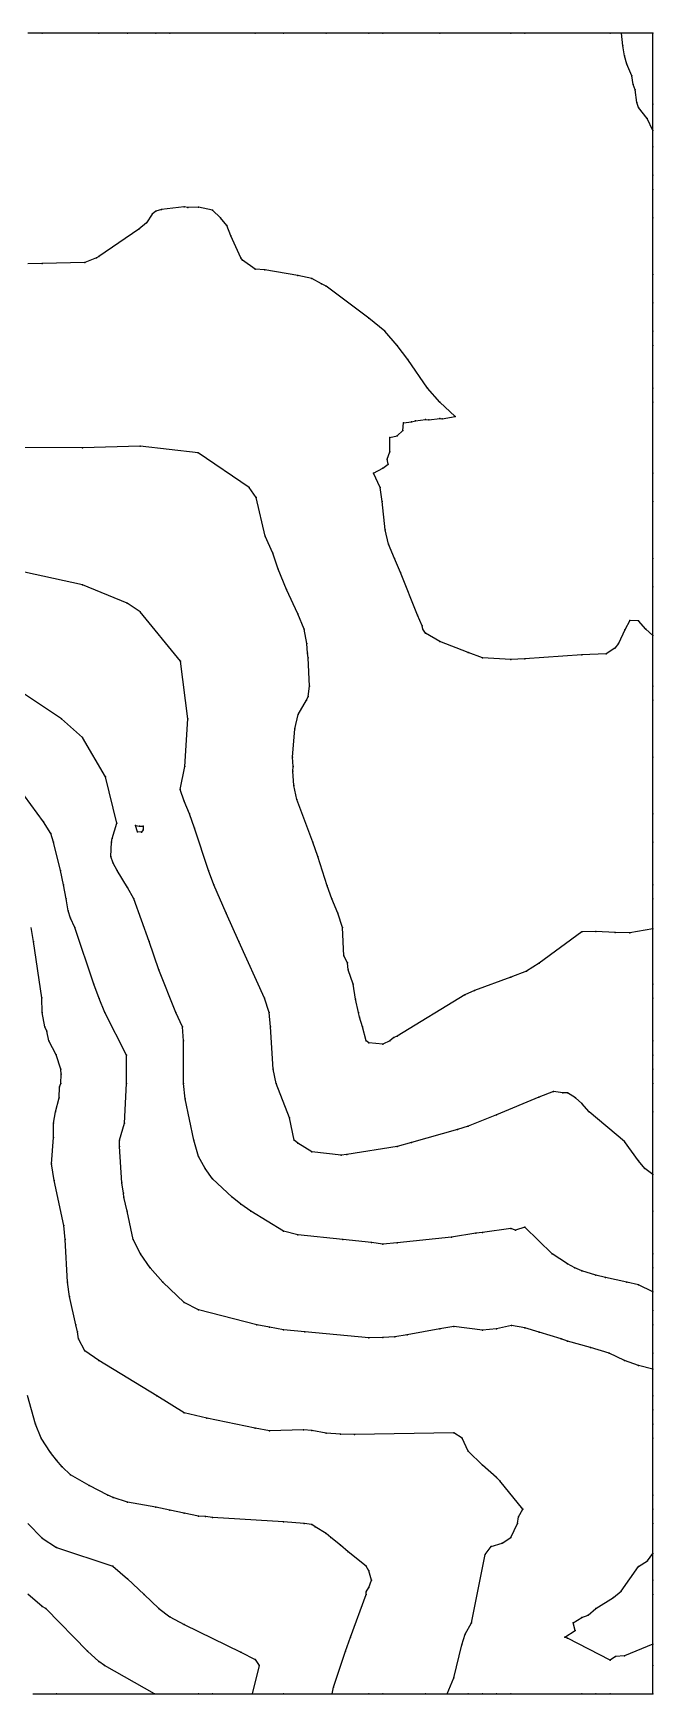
# Model space of a CAD drawing. Extents: x 5610 to 6780, y 4600 to 5770.
# Drawn here: x 6344 to 6780, y 4600 to 5770 of the extents above; entities that cross this region are included whole.
import ezdxf

# ---------------------------------------------------------------- set-up
doc = ezdxf.new("R2010")
doc.units = 0
doc.layers.get('0').update_dxf_attribs({"linetype": 'CONTINUOUS'})

msp = doc.modelspace()

# ---------------------------------------------------------------- linework, layer by layer
at = {"color": 7}
for points in [[(6350, 5770, 250.812), (6340, 5770, 250.865)], [(6390, 5770, 250.312), (6350, 5770, 250.812)], [(6410, 5770, 249.933), (6390, 5770, 250.312)], [(6430, 5770, 249.351), (6410, 5770, 249.933)], [(6440, 5770, 249.339), (6430, 5770, 249.351)], [(6500, 5770, 250.255), (6440, 5770, 249.339)], [(6520, 5770, 249.824), (6500, 5770, 250.255)], [(6550, 5770, 249.497), (6520, 5770, 249.824)], [(6580, 5770, 249.406), (6550, 5770, 249.497)], [(6590, 5770, 249.696), (6580, 5770, 249.406)], [(6630, 5770, 251.168), (6590, 5770, 249.696)], [(6680, 5770, 252.899), (6630, 5770, 251.168)], [(6690, 5770, 253.216), (6680, 5770, 252.899)], [(6750, 5770, 254.858), (6690, 5770, 253.216)], [(6758.051, 5770, 255), (6750, 5770, 254.858)], [(6780, 5770, 255.172), (6758.051, 5770, 255)], [(6758.884, 5761.116, 255), (6758.051, 5770, 255)], [(6780, 5720, 255.072), (6780, 5770, 255.172)], [(6760, 5753.946, 255), (6758.884, 5761.116, 255)], [(6761.782, 5748.218, 255), (6760, 5753.946, 255)], [(6765.328, 5740, 255), (6761.782, 5748.218, 255)], [(6766.225, 5733.775, 255), (6765.328, 5740, 255)], [(6767.49, 5730, 255), (6766.225, 5733.775, 255)], [(6768.741, 5721.259, 255), (6767.49, 5730, 255)], [(6770, 5717.587, 255), (6768.741, 5721.259, 255)], [(6776.024, 5710, 255), (6770, 5717.587, 255)], [(6780, 5701.517, 255), (6776.024, 5710, 255)], [(6780, 5690, 254.955), (6780, 5720, 255.072)], [(6780, 5670, 254.782), (6780, 5690, 254.955)], [(6780, 5660, 254.56), (6780, 5670, 254.782)], [(6780, 5640, 253.889), (6780, 5660, 254.56)], [(6427.515, 5642.485, 245), (6423.581, 5636.419, 245)], [(6430, 5644.661, 245), (6427.515, 5642.485, 245)], [(6434.146, 5645.854, 245), (6430, 5644.661, 245)], [(6450, 5647.764, 245), (6434.146, 5645.854, 245)], [(6452.7, 5647.3, 245), (6450, 5647.764, 245)], [(6460, 5647.456, 245), (6452.7, 5647.3, 245)], [(6470, 5645.338, 245), (6460, 5647.456, 245)], [(6475.512, 5640, 245), (6470, 5645.338, 245)], [(6480, 5634.544, 245), (6475.512, 5640, 245)], [(6780, 5600, 252.17), (6780, 5640, 253.889)], [(6418.066, 5631.934, 245), (6390, 5612.658, 245)], [(6423.581, 5636.419, 245), (6418.066, 5631.934, 245)], [(6482.856, 5627.144, 245), (6480, 5634.544, 245)], [(6490, 5611.804, 245), (6482.856, 5627.144, 245)], [(6350, 5607.838, 245), (6340, 5607.439, 245)], [(6380, 5608.509, 245), (6350, 5607.838, 245)], [(6388.302, 5611.698, 245), (6380, 5608.509, 245)], [(6390, 5612.658, 245), (6388.302, 5611.698, 245)], [(6491.128, 5610, 245), (6490, 5611.804, 245)], [(6500, 5603.808, 245), (6491.128, 5610, 245)], [(6506.832, 5603.168, 245), (6500, 5603.808, 245)], [(6530, 5599.205, 245), (6506.832, 5603.168, 245)], [(6540, 5597.282, 245), (6530, 5599.205, 245)], [(6546.628, 5593.372, 245), (6540, 5597.282, 245)], [(6550, 5591.763, 245), (6546.628, 5593.372, 245)], [(6780, 5580, 251.657), (6780, 5600, 252.17)], [(6580, 5569.199, 245), (6550, 5591.763, 245)], [(6780, 5560, 251.378), (6780, 5580, 251.657)], [(6591.402, 5560, 245), (6580, 5569.199, 245)], [(6600, 5549.971, 245), (6591.402, 5560, 245)], [(6780, 5550, 251.142), (6780, 5560, 251.378)], [(6607.544, 5540, 245), (6600, 5549.971, 245)], [(6780, 5520, 250.223), (6780, 5550, 251.142)], [(6621.358, 5520, 245), (6607.544, 5540, 245)], [(6630, 5509.948, 245), (6621.358, 5520, 245)], [(6780, 5510, 249.873), (6780, 5520, 250.223)], [(6640.867, 5500, 245), (6630, 5509.948, 245)], [(6631.583, 5498.417, 245), (6640.867, 5500, 245)], [(6780, 5460, 248.654), (6780, 5510, 249.873)], [(6600, 5486.363, 245), (6603.889, 5490, 245)], [(6603.889, 5490, 245), (6604.528, 5495.472, 245)], [(6604.528, 5495.472, 245), (6610, 5496.167, 245)], [(6610, 5496.167, 245), (6613.01, 5496.99, 245)], [(6613.01, 5496.99, 245), (6620, 5497.799, 245)], [(6620, 5497.799, 245), (6622.329, 5497.671, 245)], [(6622.329, 5497.671, 245), (6630, 5498.634, 245)], [(6630, 5498.634, 245), (6631.583, 5498.417, 245)], [(6378.367, 5477.878, 235), (6337.619, 5478.197, 235)], [(6419.116, 5479.152, 235), (6378.367, 5477.878, 235)], [(6459.864, 5474.376, 235), (6419.116, 5479.152, 235)], [(6594.902, 5475.098, 245), (6594.927, 5485.073, 245)], [(6594.927, 5485.073, 245), (6600, 5486.363, 245)], [(6495.837, 5449.864, 235), (6459.864, 5474.376, 235)], [(6590, 5463.556, 245), (6593.736, 5466.264, 245)], [(6592.978, 5470, 245), (6594.902, 5475.098, 245)], [(6593.736, 5466.264, 245), (6592.978, 5470, 245)], [(6583.458, 5460, 245), (6590, 5463.556, 245)], [(6588.062, 5450, 245), (6583.458, 5460, 245)], [(6780, 5440, 248.127), (6780, 5460, 248.654)], [(6500.612, 5442.86, 235), (6495.837, 5449.864, 235)], [(6507.035, 5415.629, 235), (6500.612, 5442.86, 235)], [(6589.509, 5440, 245), (6588.062, 5450, 245)], [(6591.443, 5420, 245), (6589.509, 5440, 245)], [(6780, 5400, 246.367), (6780, 5440, 248.127)], [(6593.848, 5410, 245), (6591.443, 5420, 245)], [(6512.44, 5403.702, 235), (6507.035, 5415.629, 235)], [(6598.221, 5400, 245), (6593.848, 5410, 245)], [(6516.142, 5392.43, 235), (6512.44, 5403.702, 235)], [(6602.38, 5390, 245), (6598.221, 5400, 245)], [(6780, 5380, 245.844), (6780, 5400, 246.367)], [(6378.367, 5381.419, 225), (6337.619, 5390.333, 225)], [(6522.026, 5377.974, 235), (6516.142, 5392.43, 235)], [(6614.26, 5360, 245), (6602.38, 5390, 245)], [(6409.883, 5368.367, 225), (6378.367, 5381.419, 225)], [(6530, 5360.899, 235), (6522.026, 5377.974, 235)], [(6780, 5345.619, 245), (6780, 5380, 245.844)], [(6419.116, 5362.319, 225), (6409.883, 5368.367, 225)], [(6447.448, 5327.619, 225), (6419.116, 5362.319, 225)], [(6534.585, 5350, 235), (6530, 5360.899, 235)], [(6617.605, 5352.395, 245), (6614.26, 5360, 245)], [(6536.4, 5340, 235), (6534.585, 5350, 235)], [(6618.033, 5350, 245), (6617.605, 5352.395, 245)], [(6620, 5347.221, 245), (6618.033, 5350, 245)], [(6630, 5341.31, 245), (6620, 5347.221, 245)], [(6760.256, 5349.744, 245), (6755.961, 5340, 245)], [(6763.756, 5356.244, 245), (6760.256, 5349.744, 245)], [(6770, 5356.014, 245), (6763.756, 5356.244, 245)], [(6775.174, 5350, 245), (6770, 5356.014, 245)], [(6780, 5345.619, 245), (6775.174, 5350, 245)], [(6536.758, 5333.242, 235), (6536.4, 5340, 235)], [(6650, 5333.625, 245), (6630, 5341.31, 245)], [(6753.316, 5336.684, 245), (6747.181, 5332.819, 245)], [(6755.961, 5340, 245), (6753.316, 5336.684, 245)], [(6780, 5310, 243.883), (6780, 5345.619, 245)], [(6452.542, 5286.871, 225), (6447.448, 5327.619, 225)], [(6537.272, 5330, 235), (6536.758, 5333.242, 235)], [(6538.212, 5310, 235), (6537.272, 5330, 235)], [(6660, 5329.929, 245), (6650, 5333.625, 245)], [(6680, 5328.688, 245), (6660, 5329.929, 245)], [(6690, 5329.107, 245), (6680, 5328.688, 245)], [(6730, 5332.107, 245), (6690, 5329.107, 245)], [(6747.181, 5332.819, 245), (6730, 5332.107, 245)], [(6363.723, 5286.871, 215), (6337.619, 5304.38, 215)], [(6536.263, 5300, 235), (6537.386, 5302.614, 235)], [(6537.386, 5302.614, 235), (6538.212, 5310, 235)], [(6780, 5300, 243.403), (6780, 5310, 243.883)], [(6527.867, 5280, 235), (6530.241, 5290, 235)], [(6530.241, 5290, 235), (6536.263, 5300, 235)], [(6780, 5260, 241.769), (6780, 5300, 243.403)], [(6378.367, 5273.818, 215), (6363.723, 5286.871, 215)], [(6450.441, 5253.253, 225), (6452.542, 5286.871, 225)], [(6526.401, 5260, 235), (6527.867, 5280, 235)], [(6394.603, 5246.123, 215), (6378.367, 5273.818, 215)], [(6526.699, 5253.301, 235), (6526.401, 5260, 235)], [(6526.423, 5250, 235), (6526.699, 5253.301, 235)], [(6780, 5220, 238.952), (6780, 5260, 241.769)], [(6402.547, 5213.323, 215), (6394.603, 5246.123, 215)], [(6447.127, 5237.127, 225), (6450.441, 5253.253, 225)], [(6527.321, 5240, 235), (6526.423, 5250, 235)], [(6350.954, 5214.254, 205), (6337.619, 5232.752, 205)], [(6450, 5229.027, 225), (6447.127, 5237.127, 225)], [(6529.326, 5230, 235), (6527.321, 5240, 235)], [(6540.577, 5200, 235), (6529.326, 5230, 235)], [(6453.818, 5220, 225), (6450, 5229.027, 225)], [(6457.229, 5210, 225), (6453.818, 5220, 225)], [(6780, 5200, 237.774), (6780, 5220, 238.952)], [(6356.046, 5206.046, 205), (6350.954, 5214.254, 205)], [(6399.33, 5202.708, 215), (6402.547, 5213.323, 215)], [(6417.252, 5207.252, 215), (6415.784, 5211.664, 215)], [(6415.784, 5211.664, 215), (6418.614, 5211.333, 215)], [(6420, 5207.019, 215), (6417.252, 5207.252, 215)], [(6418.614, 5211.333, 215), (6421.206, 5211.206, 215)], [(6421.178, 5208.822, 215), (6420, 5207.019, 215)], [(6421.206, 5211.206, 215), (6421.178, 5208.822, 215)], [(6467.047, 5180, 225), (6457.229, 5210, 225)], [(6357.973, 5200, 205), (6356.046, 5206.046, 205)], [(6362.916, 5180, 205), (6357.973, 5200, 205)], [(6398.286, 5190, 215), (6398.902, 5200, 215)], [(6398.902, 5200, 215), (6399.33, 5202.708, 215)], [(6544.259, 5190, 235), (6540.577, 5200, 235)], [(6780, 5170, 236.853), (6780, 5200, 237.774)], [(6400, 5185.208, 215), (6398.286, 5190, 215)], [(6402.841, 5180, 215), (6400, 5185.208, 215)], [(6550.814, 5169.186, 235), (6544.259, 5190, 235)], [(6365.036, 5170, 205), (6362.916, 5180, 205)], [(6410, 5168.067, 215), (6402.841, 5180, 215)], [(6470.865, 5170, 225), (6467.047, 5180, 225)], [(6366.919, 5160, 205), (6365.036, 5170, 205)], [(6368.244, 5151.756, 205), (6366.919, 5160, 205)], [(6414.47, 5160, 215), (6410, 5168.067, 215)], [(6425.313, 5130, 215), (6414.47, 5160, 215)], [(6479.53, 5150, 225), (6470.865, 5170, 225)], [(6554.033, 5160, 235), (6550.814, 5169.186, 235)], [(6558.264, 5150, 235), (6554.033, 5160, 235)], [(6780, 5160, 236.332), (6780, 5170, 236.853)], [(6780, 5138.887, 235), (6780, 5160, 236.332)], [(6370, 5146.382, 205), (6368.244, 5151.756, 205)], [(6488.531, 5130, 225), (6479.53, 5150, 225)], [(6561.525, 5140, 235), (6558.264, 5150, 235)], [(6343.943, 5130, 195), (6342.387, 5140, 195)], [(6372.967, 5140, 205), (6370, 5146.382, 205)], [(6386.513, 5100, 205), (6372.967, 5140, 205)], [(6562.543, 5120, 235), (6561.525, 5140, 235)], [(6730, 5136.767, 235), (6700, 5114.66, 235)], [(6740, 5137.13, 235), (6730, 5136.767, 235)], [(6753.612, 5136.388, 235), (6740, 5137.13, 235)], [(6763.949, 5136.051, 235), (6753.612, 5136.388, 235)], [(6780, 5138.887, 235), (6763.949, 5136.051, 235)], [(6780, 5100, 232.816), (6780, 5138.887, 235)], [(6349.693, 5090.307, 195), (6343.943, 5130, 195)], [(6432.234, 5110, 215), (6425.313, 5130, 215)], [(6506.699, 5090, 225), (6488.531, 5130, 225)], [(6565.088, 5114.912, 235), (6562.543, 5120, 235)], [(6565.515, 5110, 235), (6565.088, 5114.912, 235)], [(6700, 5114.66, 235), (6690.972, 5109.028, 235)], [(6444.093, 5080, 215), (6432.234, 5110, 215)], [(6568.948, 5100, 235), (6565.515, 5110, 235)], [(6680, 5104.899, 235), (6654.478, 5095.522, 235)], [(6690.972, 5109.028, 235), (6680, 5104.899, 235)], [(6350.109, 5080, 195), (6349.693, 5090.307, 195)], [(6390.153, 5089.847, 205), (6386.513, 5100, 205)], [(6394.091, 5080, 205), (6390.153, 5089.847, 205)], [(6509.903, 5080.097, 225), (6506.699, 5090, 225)], [(6570.678, 5089.322, 235), (6568.948, 5100, 235)], [(6647.609, 5092.391, 235), (6600, 5063.229, 235)], [(6654.478, 5095.522, 235), (6647.609, 5092.391, 235)], [(6780, 5090, 232.359), (6780, 5100, 232.816)], [(6780, 5060, 231.118), (6780, 5090, 232.359)], [(6351.927, 5070, 195), (6350.109, 5080, 195)], [(6409.483, 5050, 205), (6394.091, 5080, 205)], [(6448.841, 5070, 215), (6444.093, 5080, 215)], [(6510.777, 5070, 225), (6509.903, 5080.097, 225)], [(6572.871, 5080, 235), (6570.678, 5089.322, 235)], [(6573.381, 5076.619, 235), (6572.871, 5080, 235)], [(6353.211, 5066.789, 195), (6351.927, 5070, 195)], [(6354.773, 5060, 195), (6353.211, 5066.789, 195)], [(6449.53, 5060, 215), (6448.841, 5070, 215)], [(6512.716, 5040, 225), (6510.777, 5070, 225)], [(6575.698, 5070, 235), (6573.381, 5076.619, 235)], [(6578.181, 5060, 235), (6575.698, 5070, 235)], [(6359.798, 5050.202, 195), (6354.773, 5060, 195)], [(6449.43, 5030, 215), (6449.53, 5060, 215)], [(6580, 5058.604, 235), (6578.181, 5060, 235)], [(6590, 5057.691, 235), (6580, 5058.604, 235)], [(6594.729, 5060, 235), (6590, 5057.691, 235)], [(6597.621, 5062.379, 235), (6594.729, 5060, 235)], [(6600, 5063.229, 235), (6597.621, 5062.379, 235)], [(6780, 5050, 230.275), (6780, 5060, 231.118)], [(6363.199, 5040, 195), (6359.798, 5050.202, 195)], [(6409.449, 5030, 205), (6409.483, 5050, 205)], [(6780, 5040, 229.584), (6780, 5050, 230.275)], [(6363.459, 5036.541, 195), (6363.199, 5040, 195)], [(6363.208, 5030, 195), (6363.459, 5036.541, 195)], [(6514.827, 5030, 225), (6512.716, 5040, 225)], [(6780, 5030, 229.079), (6780, 5040, 229.584)], [(6359.483, 5010, 195), (6362.097, 5020, 195)], [(6362.097, 5020, 195), (6362.316, 5027.684, 195)], [(6362.316, 5027.684, 195), (6363.208, 5030, 195)], [(6408.064, 5001.936, 205), (6409.449, 5030, 205)], [(6450.78, 5019.22, 215), (6449.43, 5030, 215)], [(6524.136, 5005.864, 225), (6514.827, 5030, 225)], [(6699.665, 5020.335, 225), (6670, 5007.831, 225)], [(6710, 5024.362, 225), (6699.665, 5020.335, 225)], [(6716.6, 5023.4, 225), (6710, 5024.362, 225)], [(6720, 5023.463, 225), (6716.6, 5023.4, 225)], [(6725.514, 5020, 225), (6720, 5023.463, 225)], [(6730, 5015.895, 225), (6725.514, 5020, 225)], [(6780, 5010, 228.562), (6780, 5030, 229.079)], [(6357.997, 5002.003, 195), (6359.483, 5010, 195)], [(6456.77, 4990, 215), (6450.78, 5019.22, 215)], [(6670, 5007.831, 225), (6650.083, 4999.917, 225)], [(6735.312, 5010, 225), (6730, 5015.895, 225)], [(6760, 4989.04, 225), (6735.312, 5010, 225)], [(6780, 4965.766, 225), (6780, 5010, 228.562)], [(6358.022, 4991.978, 195), (6357.997, 5002.003, 195)], [(6404.542, 4990, 205), (6408.064, 5001.936, 205)], [(6527.552, 4990, 225), (6524.136, 5005.864, 225)], [(6642.399, 4997.601, 225), (6610, 4988.436, 225)], [(6650.083, 4999.917, 225), (6642.399, 4997.601, 225)], [(6356.702, 4973.298, 195), (6358.022, 4991.978, 195)], [(6404.478, 4985.522, 205), (6404.542, 4990, 205)], [(6406.025, 4960, 205), (6404.478, 4985.522, 205)], [(6460, 4978.603, 215), (6456.77, 4990, 215)], [(6530, 4988.006, 225), (6527.552, 4990, 225)], [(6540, 4981.858, 225), (6530, 4988.006, 225)], [(6600, 4985.701, 225), (6564.46, 4980, 225)], [(6610, 4988.436, 225), (6600, 4985.701, 225)], [(6770, 4975.565, 225), (6760, 4989.04, 225)], [(6358.39, 4961.61, 195), (6356.702, 4973.298, 195)], [(6464.77, 4970, 215), (6460, 4978.603, 215)], [(6560.485, 4979.515, 225), (6540, 4981.858, 225)], [(6564.46, 4980, 225), (6560.485, 4979.515, 225)], [(6774.345, 4970, 225), (6770, 4975.565, 225)], [(6365.23, 4930, 195), (6358.39, 4961.61, 195)], [(6470, 4962.829, 215), (6464.77, 4970, 215)], [(6483.703, 4950, 215), (6470, 4962.829, 215)], [(6780, 4965.766, 225), (6774.345, 4970, 225)], [(6780, 4940, 221.908), (6780, 4965.766, 225)], [(6407.241, 4952.759, 205), (6406.025, 4960, 205)], [(6407.428, 4950, 205), (6407.241, 4952.759, 205)], [(6409.966, 4940.034, 205), (6407.428, 4950, 205)], [(6490, 4945.048, 215), (6483.703, 4950, 215)], [(6414.18, 4920, 205), (6409.966, 4940.034, 205)], [(6496.946, 4940, 215), (6490, 4945.048, 215)], [(6520, 4926.048, 215), (6496.946, 4940, 215)], [(6780, 4910, 218.476), (6780, 4940, 221.908)], [(6366.259, 4920, 195), (6365.23, 4930, 195)], [(6530, 4923.356, 215), (6520, 4926.048, 215)], [(6680, 4927.809, 215), (6660, 4924.941, 215)], [(6683.237, 4926.763, 215), (6680, 4927.809, 215)], [(6690, 4928.671, 215), (6683.237, 4926.763, 215)], [(6709.166, 4910, 215), (6690, 4928.671, 215)], [(6367.75, 4890, 195), (6366.259, 4920, 195)], [(6419.25, 4910, 205), (6414.18, 4920, 205)], [(6561.804, 4920, 215), (6530, 4923.356, 215)], [(6581.945, 4918.055, 215), (6561.804, 4920, 215)], [(6590, 4916.685, 215), (6581.945, 4918.055, 215)], [(6600, 4917.778, 215), (6590, 4916.685, 215)], [(6638.272, 4921.728, 215), (6600, 4917.778, 215)], [(6655.404, 4924.596, 215), (6638.272, 4921.728, 215)], [(6660, 4924.941, 215), (6655.404, 4924.596, 215)], [(6426.109, 4900, 205), (6419.25, 4910, 205)], [(6720, 4902.842, 215), (6709.166, 4910, 215)], [(6725.069, 4900, 215), (6720, 4902.842, 215)], [(6780, 4900, 217.263), (6780, 4910, 218.476)], [(6434.972, 4890, 205), (6426.109, 4900, 205)], [(6730, 4897.915, 215), (6725.069, 4900, 215)], [(6740, 4895.003, 215), (6730, 4897.915, 215)], [(6746.714, 4893.286, 215), (6740, 4895.003, 215)], [(6761.76, 4890, 215), (6746.714, 4893.286, 215)], [(6780, 4883.28, 215), (6780, 4900, 217.263)], [(6369.373, 4880, 195), (6367.75, 4890, 195)], [(6373.738, 4860, 195), (6369.373, 4880, 195)], [(6450, 4875.673, 205), (6434.972, 4890, 205)], [(6770, 4888.056, 215), (6761.76, 4890, 215)], [(6780, 4883.28, 215), (6770, 4888.056, 215)], [(6780, 4870, 212.936), (6780, 4883.28, 215)], [(6460, 4870.507, 205), (6450, 4875.673, 205)], [(6501.248, 4860, 205), (6460, 4870.507, 205)], [(6780, 4860, 210.953), (6780, 4870, 212.936)], [(6374.998, 4855.002, 195), (6373.738, 4860, 195)], [(6510, 4858.268, 205), (6501.248, 4860, 205)], [(6520, 4856.522, 205), (6510, 4858.268, 205)], [(6535.035, 4854.965, 205), (6520, 4856.522, 205)], [(6630, 4857.16, 205), (6607.093, 4852.907, 205)], [(6640, 4858.888, 205), (6630, 4857.16, 205)], [(6660, 4856.27, 205), (6640, 4858.888, 205)], [(6670, 4857.071, 205), (6660, 4856.27, 205)], [(6680.472, 4859.528, 205), (6670, 4857.071, 205)], [(6690, 4857.758, 205), (6680.472, 4859.528, 205)], [(6700, 4854.887, 205), (6690, 4857.758, 205)], [(6780, 4840, 206.838), (6780, 4860, 210.953)], [(6375.589, 4850, 195), (6374.998, 4855.002, 195)], [(6380, 4841.699, 195), (6375.589, 4850, 195)], [(6580, 4850.827, 205), (6535.035, 4854.965, 205)], [(6590, 4851.09, 205), (6580, 4850.827, 205)], [(6598.457, 4851.543, 205), (6590, 4851.09, 205)], [(6607.093, 4852.907, 205), (6598.457, 4851.543, 205)], [(6715.415, 4850, 205), (6700, 4854.887, 205)], [(6720, 4848.344, 205), (6715.415, 4850, 205)], [(6736.075, 4843.925, 205), (6720, 4848.344, 205)], [(6749.279, 4840, 205), (6736.075, 4843.925, 205)], [(6390, 4834.867, 195), (6380, 4841.699, 195)], [(6430.722, 4810, 195), (6390, 4834.867, 195)], [(6760, 4834.744, 205), (6749.279, 4840, 205)], [(6770, 4831.379, 205), (6760, 4834.744, 205)], [(6780, 4828.705, 205), (6780, 4840, 206.838)], [(6780, 4828.705, 205), (6770, 4831.379, 205)], [(6780, 4810, 202.584), (6780, 4828.705, 205)], [(6345.218, 4790, 185), (6339.754, 4810.246, 185)], [(6450, 4797.978, 195), (6430.722, 4810, 195)], [(6780, 4800, 201.994), (6780, 4810, 202.584)], [(6465.886, 4794.114, 195), (6450, 4797.978, 195)], [(6780, 4790, 201.631), (6780, 4800, 201.994)], [(6349.306, 4780, 185), (6345.218, 4790, 185)], [(6500, 4787.124, 195), (6465.886, 4794.114, 195)], [(6510, 4785.269, 195), (6500, 4787.124, 195)], [(6533.966, 4786.034, 195), (6510, 4785.269, 195)], [(6540, 4785.47, 195), (6533.966, 4786.034, 195)], [(6550, 4783.735, 195), (6540, 4785.47, 195)], [(6780, 4780, 201.405), (6780, 4790, 201.631)], [(6355.927, 4770, 185), (6349.306, 4780, 185)], [(6560, 4782.851, 195), (6550, 4783.735, 195)], [(6570, 4782.646, 195), (6560, 4782.851, 195)], [(6640, 4783.906, 195), (6570, 4782.646, 195)], [(6645.759, 4780, 195), (6640, 4783.906, 195)], [(6650, 4770.974, 195), (6645.759, 4780, 195)], [(6780, 4740, 201.893), (6780, 4780, 201.405)], [(6360, 4764.656, 185), (6355.927, 4770, 185)], [(6364.085, 4760, 185), (6360, 4764.656, 185)], [(6660, 4761.099, 195), (6650, 4770.974, 195)], [(6370, 4754.226, 185), (6364.085, 4760, 185)], [(6383.139, 4746.861, 185), (6370, 4754.226, 185)], [(6670, 4752.456, 195), (6660, 4761.099, 195)], [(6672.316, 4750, 195), (6670, 4752.456, 195)], [(6396.149, 4740, 185), (6383.139, 4746.861, 185)], [(6400, 4738.23, 185), (6396.149, 4740, 185)], [(6688.479, 4730, 195), (6672.316, 4750, 195)], [(6780, 4730, 202.126), (6780, 4740, 201.893)], [(6410, 4735.067, 185), (6400, 4738.23, 185)], [(6430, 4731.466, 185), (6410, 4735.067, 185)], [(6440, 4729.452, 185), (6430, 4731.466, 185)], [(6450, 4727.182, 185), (6440, 4729.452, 185)], [(6460, 4725.256, 185), (6450, 4727.182, 185)], [(6685.416, 4724.584, 195), (6688.479, 4730, 195)], [(6780, 4720, 203.224), (6780, 4730, 202.126)], [(6339.938, 4720, 175), (6350, 4709.586, 175)], [(6465.118, 4724.882, 185), (6460, 4725.256, 185)], [(6470, 4724.116, 185), (6465.118, 4724.882, 185)], [(6520, 4721.042, 185), (6470, 4724.116, 185)], [(6534.484, 4720, 185), (6520, 4721.042, 185)], [(6540, 4719.365, 185), (6534.484, 4720, 185)], [(6542.348, 4717.652, 185), (6540, 4719.365, 185)], [(6550, 4713.038, 185), (6542.348, 4717.652, 185)], [(6680.065, 4710, 195), (6684.7, 4720, 195)], [(6684.7, 4720, 195), (6685.416, 4724.584, 195)], [(6780, 4698.776, 205), (6780, 4720, 203.224)], [(6350, 4709.586, 175), (6360, 4703.123, 175)], [(6553.224, 4710, 185), (6550, 4713.038, 185)], [(6560, 4704.816, 185), (6553.224, 4710, 185)], [(6565.541, 4700, 185), (6560, 4704.816, 185)], [(6661.976, 4698.024, 195), (6666.31, 4703.69, 195)], [(6666.31, 4703.69, 195), (6673.978, 4706.022, 195)], [(6673.978, 4706.022, 195), (6680.065, 4710, 195)], [(6360, 4703.123, 175), (6399.817, 4690, 175)], [(6578.244, 4690, 185), (6565.541, 4700, 185)], [(6652.361, 4650, 195), (6661.976, 4698.024, 195)], [(6770, 4689.594, 205), (6776.217, 4693.783, 205)], [(6776.217, 4693.783, 205), (6780, 4698.776, 205)], [(6780, 4680, 206.488), (6780, 4698.776, 205)], [(6399.817, 4690, 175), (6410, 4681.1, 175)], [(6410, 4681.1, 175), (6421.919, 4670, 175)], [(6580, 4686.578, 185), (6578.244, 4690, 185)], [(6581.935, 4680, 185), (6580, 4686.578, 185)], [(6580, 4674.89, 185), (6581.935, 4680, 185)], [(6757.787, 4672.213, 205), (6770, 4689.594, 205)], [(6780, 4670, 207.144), (6780, 4680, 206.488)], [(6350, 4661.56, 165), (6340, 4670.19, 165)], [(6421.919, 4670, 175), (6432.265, 4660, 175)], [(6567.052, 4640, 185), (6578.185, 4670, 185)], [(6578.166, 4671.834, 185), (6580, 4674.89, 185)], [(6578.185, 4670, 185), (6578.166, 4671.834, 185)], [(6752.246, 4667.754, 205), (6757.787, 4672.213, 205)], [(6780, 4634.953, 205), (6780, 4670, 207.144)], [(6352.659, 4660, 165), (6350, 4661.56, 165)], [(6381.997, 4630, 165), (6352.659, 4660, 165)], [(6432.265, 4660, 175), (6440, 4654.128, 175)], [(6734.585, 4655.415, 205), (6739.884, 4660, 205)], [(6739.884, 4660, 205), (6752.246, 4667.754, 205)], [(6440, 4654.128, 175), (6450, 4648.743, 175)], [(6450, 4648.743, 175), (6490, 4629.386, 175)], [(6647.94, 4642.06, 195), (6652.361, 4650, 195)], [(6723.942, 4650, 205), (6730, 4653.8, 205)], [(6725.455, 4644.545, 205), (6723.942, 4650, 205)], [(6730, 4653.8, 205), (6734.585, 4655.415, 205)], [(6563.538, 4630, 185), (6567.052, 4640, 185)], [(6640, 4611.311, 195), (6645.566, 4634.434, 195)], [(6645.566, 4634.434, 195), (6647.94, 4642.06, 195)], [(6718.168, 4640, 205), (6725.455, 4644.545, 205)], [(6720, 4639.234, 205), (6718.168, 4640, 205)], [(6750, 4623.792, 205), (6720, 4639.234, 205)], [(6780, 4634.953, 205), (6760, 4626.654, 205)], [(6780, 4620, 203.595), (6780, 4634.953, 205)], [(6390, 4622.715, 165), (6381.997, 4630, 165)], [(6393.97, 4620, 165), (6390, 4622.715, 165)], [(6490, 4629.386, 175), (6500, 4624.094, 175)], [(6500, 4624.094, 175), (6502.902, 4620, 175)], [(6555.29, 4604.71, 185), (6563.538, 4630, 185)], [(6753.812, 4626.188, 205), (6750, 4623.792, 205)], [(6760, 4626.654, 205), (6753.812, 4626.188, 205)], [(6429.044, 4600, 165), (6393.97, 4620, 165)], [(6502.902, 4620, 175), (6497.797, 4600, 175)], [(6635.13, 4600, 195), (6640, 4611.311, 195)], [(6780, 4600, 201.77), (6780, 4620, 203.595)], [(6343.515, 4600, 155), (6360, 4600, 158.479)], [(6360, 4600, 158.479), (6429.044, 4600, 165)], [(6429.044, 4600, 165), (6460, 4600, 167.695)], [(6460, 4600, 167.695), (6470, 4600, 168.975)], [(6470, 4600, 168.975), (6497.797, 4600, 175)], [(6497.797, 4600, 175), (6520, 4600, 179.528)], [(6520, 4600, 179.528), (6554.285, 4600, 185)], [(6554.285, 4600, 185), (6555.29, 4604.71, 185)], [(6554.285, 4600, 185), (6580, 4600, 188.763)], [(6580, 4600, 188.763), (6590, 4600, 190.012)], [(6590, 4600, 190.012), (6620, 4600, 193.379)], [(6620, 4600, 193.379), (6635.13, 4600, 195)], [(6635.13, 4600, 195), (6650, 4600, 197.451)], [(6650, 4600, 197.451), (6660, 4600, 200.45)], [(6660, 4600, 200.45), (6670, 4600, 201.846)], [(6670, 4600, 201.846), (6680, 4600, 202.405)], [(6680, 4600, 202.405), (6730, 4600, 203.137)], [(6730, 4600, 203.137), (6740, 4600, 203.232)], [(6740, 4600, 203.232), (6750, 4600, 202.893)], [(6750, 4600, 202.893), (6780, 4600, 201.77)]]:
    msp.add_polyline3d(points, dxfattribs=at)
at = {"color": 254}
for p in [(6350, 5770, 250.812), (6350, 5770, 250.812), (6390, 5770, 250.312), (6390, 5770, 250.312), (6410, 5770, 249.933), (6410, 5770, 249.933), (6430, 5770, 249.351), (6430, 5770, 249.351), (6440, 5770, 249.339), (6440, 5770, 249.339), (6500, 5770, 250.255), (6500, 5770, 250.255), (6520, 5770, 249.824), (6520, 5770, 249.824), (6550, 5770, 249.497), (6550, 5770, 249.497), (6580, 5770, 249.406), (6580, 5770, 249.406), (6590, 5770, 249.696), (6590, 5770, 249.696), (6630, 5770, 251.168), (6630, 5770, 251.168), (6680, 5770, 252.899), (6680, 5770, 252.899), (6690, 5770, 253.216), (6690, 5770, 253.216), (6750, 5770, 254.858), (6750, 5770, 254.858), (6758.051, 5770, 255), (6758.051, 5770, 255), (6758.051, 5770, 255), (6780, 5770, 255.172), (6780, 5770, 255.172), (6758.884, 5761.116, 255), (6758.884, 5761.116, 255), (6760, 5753.946, 255), (6760, 5753.946, 255), (6761.782, 5748.218, 255), (6761.782, 5748.218, 255), (6765.328, 5740, 255), (6765.328, 5740, 255), (6766.225, 5733.775, 255), (6766.225, 5733.775, 255), (6767.49, 5730, 255), (6767.49, 5730, 255), (6768.741, 5721.259, 255), (6768.741, 5721.259, 255), (6770, 5717.587, 255), (6770, 5717.587, 255), (6776.024, 5710, 255), (6776.024, 5710, 255), (6780, 5720, 255.072), (6780, 5720, 255.072), (6780, 5701.517, 255), (6780, 5690, 254.955), (6780, 5690, 254.955), (6780, 5670, 254.782), (6780, 5670, 254.782), (6780, 5660, 254.56), (6780, 5660, 254.56), (6427.515, 5642.485, 245), (6427.515, 5642.485, 245), (6430, 5644.661, 245), (6430, 5644.661, 245), (6434.146, 5645.854, 245), (6434.146, 5645.854, 245), (6450, 5647.764, 245), (6450, 5647.764, 245), (6452.7, 5647.3, 245), (6452.7, 5647.3, 245), (6460, 5647.456, 245), (6460, 5647.456, 245), (6470, 5645.338, 245), (6470, 5645.338, 245), (6475.512, 5640, 245), (6475.512, 5640, 245), (6780, 5640, 253.889), (6780, 5640, 253.889), (6418.066, 5631.934, 245), (6418.066, 5631.934, 245), (6423.581, 5636.419, 245), (6423.581, 5636.419, 245), (6480, 5634.544, 245), (6480, 5634.544, 245), (6482.856, 5627.144, 245), (6482.856, 5627.144, 245), (6350, 5607.838, 245), (6350, 5607.838, 245), (6380, 5608.509, 245), (6380, 5608.509, 245), (6388.302, 5611.698, 245), (6388.302, 5611.698, 245), (6390, 5612.658, 245), (6390, 5612.658, 245), (6490, 5611.804, 245), (6490, 5611.804, 245), (6491.128, 5610, 245), (6491.128, 5610, 245), (6500, 5603.808, 245), (6500, 5603.808, 245), (6506.832, 5603.168, 245), (6506.832, 5603.168, 245), (6530, 5599.205, 245), (6530, 5599.205, 245), (6540, 5597.282, 245), (6540, 5597.282, 245), (6546.628, 5593.372, 245), (6546.628, 5593.372, 245), (6780, 5600, 252.17), (6780, 5600, 252.17), (6550, 5591.763, 245), (6550, 5591.763, 245), (6780, 5580, 251.657), (6780, 5580, 251.657), (6580, 5569.199, 245), (6580, 5569.199, 245), (6591.402, 5560, 245), (6591.402, 5560, 245), (6780, 5560, 251.378), (6780, 5560, 251.378), (6600, 5549.971, 245), (6600, 5549.971, 245), (6780, 5550, 251.142), (6780, 5550, 251.142), (6607.544, 5540, 245), (6607.544, 5540, 245), (6621.358, 5520, 245), (6621.358, 5520, 245), (6780, 5520, 250.223), (6780, 5520, 250.223), (6630, 5509.948, 245), (6630, 5509.948, 245), (6640.867, 5500, 245), (6640.867, 5500, 245), (6780, 5510, 249.873), (6780, 5510, 249.873), (6603.889, 5490, 245), (6603.889, 5490, 245), (6604.528, 5495.472, 245), (6604.528, 5495.472, 245), (6610, 5496.167, 245), (6610, 5496.167, 245), (6613.01, 5496.99, 245), (6613.01, 5496.99, 245), (6620, 5497.799, 245), (6620, 5497.799, 245), (6622.329, 5497.671, 245), (6622.329, 5497.671, 245), (6630, 5498.634, 245), (6630, 5498.634, 245), (6631.583, 5498.417, 245), (6631.583, 5498.417, 245), (6378.367, 5477.878, 235), (6378.367, 5477.878, 235), (6419.116, 5479.152, 235), (6419.116, 5479.152, 235), (6594.927, 5485.073, 245), (6594.927, 5485.073, 245), (6600, 5486.363, 245), (6600, 5486.363, 245), (6459.864, 5474.376, 235), (6459.864, 5474.376, 235), (6592.978, 5470, 245), (6592.978, 5470, 245), (6593.736, 5466.264, 245), (6593.736, 5466.264, 245), (6594.902, 5475.098, 245), (6594.902, 5475.098, 245), (6583.458, 5460, 245), (6583.458, 5460, 245), (6590, 5463.556, 245), (6590, 5463.556, 245), (6780, 5460, 248.654), (6780, 5460, 248.654), (6495.837, 5449.864, 235), (6495.837, 5449.864, 235), (6500.612, 5442.86, 235), (6500.612, 5442.86, 235), (6588.062, 5450, 245), (6588.062, 5450, 245), (6589.509, 5440, 245), (6589.509, 5440, 245), (6780, 5440, 248.127), (6780, 5440, 248.127), (6591.443, 5420, 245), (6591.443, 5420, 245), (6507.035, 5415.629, 235), (6507.035, 5415.629, 235), (6593.848, 5410, 245), (6593.848, 5410, 245), (6512.44, 5403.702, 235), (6512.44, 5403.702, 235), (6598.221, 5400, 245), (6598.221, 5400, 245), (6780, 5400, 246.367), (6780, 5400, 246.367), (6516.142, 5392.43, 235), (6516.142, 5392.43, 235), (6602.38, 5390, 245), (6602.38, 5390, 245), (6378.367, 5381.419, 225), (6378.367, 5381.419, 225), (6522.026, 5377.974, 235), (6522.026, 5377.974, 235), (6780, 5380, 245.844), (6780, 5380, 245.844), (6409.883, 5368.367, 225), (6409.883, 5368.367, 225), (6419.116, 5362.319, 225), (6419.116, 5362.319, 225), (6530, 5360.899, 235), (6530, 5360.899, 235), (6614.26, 5360, 245), (6614.26, 5360, 245), (6534.585, 5350, 235), (6534.585, 5350, 235), (6617.605, 5352.395, 245), (6617.605, 5352.395, 245), (6618.033, 5350, 245), (6618.033, 5350, 245), (6620, 5347.221, 245), (6620, 5347.221, 245), (6760.256, 5349.744, 245), (6760.256, 5349.744, 245), (6763.756, 5356.244, 245), (6763.756, 5356.244, 245), (6770, 5356.014, 245), (6770, 5356.014, 245), (6775.174, 5350, 245), (6775.174, 5350, 245), (6536.4, 5340, 235), (6536.4, 5340, 235), (6630, 5341.31, 245), (6630, 5341.31, 245), (6753.316, 5336.684, 245), (6753.316, 5336.684, 245), (6755.961, 5340, 245), (6755.961, 5340, 245), (6780, 5345.619, 245), (6780, 5345.619, 245), (6780, 5345.619, 245), (6447.448, 5327.619, 225), (6447.448, 5327.619, 225), (6536.758, 5333.242, 235), (6536.758, 5333.242, 235), (6537.272, 5330, 235), (6537.272, 5330, 235), (6650, 5333.625, 245), (6650, 5333.625, 245), (6660, 5329.929, 245), (6660, 5329.929, 245), (6680, 5328.688, 245), (6680, 5328.688, 245), (6690, 5329.107, 245), (6690, 5329.107, 245), (6730, 5332.107, 245), (6730, 5332.107, 245), (6747.181, 5332.819, 245), (6747.181, 5332.819, 245), (6537.386, 5302.614, 235), (6537.386, 5302.614, 235), (6538.212, 5310, 235), (6538.212, 5310, 235), (6780, 5310, 243.883), (6780, 5310, 243.883), (6530.241, 5290, 235), (6530.241, 5290, 235), (6536.263, 5300, 235), (6536.263, 5300, 235), (6780, 5300, 243.403), (6780, 5300, 243.403), (6363.723, 5286.871, 215), (6363.723, 5286.871, 215), (6452.542, 5286.871, 225), (6452.542, 5286.871, 225), (6527.867, 5280, 235), (6527.867, 5280, 235), (6378.367, 5273.818, 215), (6378.367, 5273.818, 215), (6526.401, 5260, 235), (6526.401, 5260, 235), (6526.699, 5253.301, 235), (6526.699, 5253.301, 235), (6780, 5260, 241.769), (6780, 5260, 241.769), (6394.603, 5246.123, 215), (6394.603, 5246.123, 215), (6450.441, 5253.253, 225), (6450.441, 5253.253, 225), (6526.423, 5250, 235), (6526.423, 5250, 235), (6447.127, 5237.127, 225), (6447.127, 5237.127, 225), (6527.321, 5240, 235), (6527.321, 5240, 235), (6529.326, 5230, 235), (6529.326, 5230, 235), (6450, 5229.027, 225), (6450, 5229.027, 225), (6453.818, 5220, 225), (6453.818, 5220, 225), (6780, 5220, 238.952), (6780, 5220, 238.952), (6350.954, 5214.254, 205), (6350.954, 5214.254, 205), (6402.547, 5213.323, 215), (6402.547, 5213.323, 215), (6415.784, 5211.664, 215), (6415.784, 5211.664, 215), (6417.252, 5207.252, 215), (6417.252, 5207.252, 215), (6418.614, 5211.333, 215), (6418.614, 5211.333, 215), (6420, 5207.019, 215), (6420, 5207.019, 215), (6421.178, 5208.822, 215), (6421.178, 5208.822, 215), (6421.206, 5211.206, 215), (6421.206, 5211.206, 215), (6457.229, 5210, 225), (6457.229, 5210, 225), (6356.046, 5206.046, 205), (6356.046, 5206.046, 205), (6357.973, 5200, 205), (6357.973, 5200, 205), (6398.902, 5200, 215), (6398.902, 5200, 215), (6399.33, 5202.708, 215), (6399.33, 5202.708, 215), (6540.577, 5200, 235), (6540.577, 5200, 235), (6780, 5200, 237.774), (6780, 5200, 237.774), (6398.286, 5190, 215), (6398.286, 5190, 215), (6400, 5185.208, 215), (6400, 5185.208, 215), (6544.259, 5190, 235), (6544.259, 5190, 235), (6362.916, 5180, 205), (6362.916, 5180, 205), (6402.841, 5180, 215), (6402.841, 5180, 215), (6467.047, 5180, 225), (6467.047, 5180, 225), (6365.036, 5170, 205), (6365.036, 5170, 205), (6366.919, 5160, 205), (6366.919, 5160, 205), (6410, 5168.067, 215), (6410, 5168.067, 215), (6414.47, 5160, 215), (6414.47, 5160, 215), (6470.865, 5170, 225), (6470.865, 5170, 225), (6550.814, 5169.186, 235), (6550.814, 5169.186, 235), (6554.033, 5160, 235), (6554.033, 5160, 235), (6780, 5170, 236.853), (6780, 5170, 236.853), (6780, 5160, 236.332), (6780, 5160, 236.332), (6368.244, 5151.756, 205), (6368.244, 5151.756, 205), (6479.53, 5150, 225), (6479.53, 5150, 225), (6558.264, 5150, 235), (6558.264, 5150, 235), (6370, 5146.382, 205), (6370, 5146.382, 205), (6372.967, 5140, 205), (6372.967, 5140, 205), (6561.525, 5140, 235), (6561.525, 5140, 235), (6730, 5136.767, 235), (6730, 5136.767, 235), (6740, 5137.13, 235), (6740, 5137.13, 235), (6753.612, 5136.388, 235), (6753.612, 5136.388, 235), (6780, 5138.887, 235), (6780, 5138.887, 235), (6780, 5138.887, 235), (6343.943, 5130, 195), (6343.943, 5130, 195), (6425.313, 5130, 215), (6425.313, 5130, 215), (6488.531, 5130, 225), (6488.531, 5130, 225), (6763.949, 5136.051, 235), (6763.949, 5136.051, 235), (6562.543, 5120, 235), (6562.543, 5120, 235), (6565.088, 5114.912, 235), (6565.088, 5114.912, 235), (6700, 5114.66, 235), (6700, 5114.66, 235), (6432.234, 5110, 215), (6432.234, 5110, 215), (6565.515, 5110, 235), (6565.515, 5110, 235), (6680, 5104.899, 235), (6680, 5104.899, 235), (6690.972, 5109.028, 235), (6690.972, 5109.028, 235), (6349.693, 5090.307, 195), (6349.693, 5090.307, 195), (6386.513, 5100, 205), (6386.513, 5100, 205), (6390.153, 5089.847, 205), (6390.153, 5089.847, 205), (6506.699, 5090, 225), (6506.699, 5090, 225), (6568.948, 5100, 235), (6568.948, 5100, 235), (6647.609, 5092.391, 235), (6647.609, 5092.391, 235), (6654.478, 5095.522, 235), (6654.478, 5095.522, 235), (6780, 5100, 232.816), (6780, 5100, 232.816), (6780, 5090, 232.359), (6780, 5090, 232.359), (6350.109, 5080, 195), (6350.109, 5080, 195), (6394.091, 5080, 205), (6394.091, 5080, 205), (6444.093, 5080, 215), (6444.093, 5080, 215), (6509.903, 5080.097, 225), (6509.903, 5080.097, 225), (6570.678, 5089.322, 235), (6570.678, 5089.322, 235), (6572.871, 5080, 235), (6572.871, 5080, 235), (6351.927, 5070, 195), (6351.927, 5070, 195), (6353.211, 5066.789, 195), (6353.211, 5066.789, 195), (6448.841, 5070, 215), (6448.841, 5070, 215), (6510.777, 5070, 225), (6510.777, 5070, 225), (6573.381, 5076.619, 235), (6573.381, 5076.619, 235), (6575.698, 5070, 235), (6575.698, 5070, 235), (6354.773, 5060, 195), (6354.773, 5060, 195), (6449.53, 5060, 215), (6449.53, 5060, 215), (6578.181, 5060, 235), (6578.181, 5060, 235), (6580, 5058.604, 235), (6580, 5058.604, 235), (6590, 5057.691, 235), (6590, 5057.691, 235), (6594.729, 5060, 235), (6594.729, 5060, 235), (6597.621, 5062.379, 235), (6597.621, 5062.379, 235), (6600, 5063.229, 235), (6600, 5063.229, 235), (6780, 5060, 231.118), (6780, 5060, 231.118), (6359.798, 5050.202, 195), (6359.798, 5050.202, 195), (6409.483, 5050, 205), (6409.483, 5050, 205), (6780, 5050, 230.275), (6780, 5050, 230.275), (6363.199, 5040, 195), (6363.199, 5040, 195), (6363.459, 5036.541, 195), (6363.459, 5036.541, 195), (6512.716, 5040, 225), (6512.716, 5040, 225), (6780, 5040, 229.584), (6780, 5040, 229.584), (6362.097, 5020, 195), (6362.097, 5020, 195), (6362.316, 5027.684, 195), (6362.316, 5027.684, 195), (6363.208, 5030, 195), (6363.208, 5030, 195), (6409.449, 5030, 205), (6409.449, 5030, 205), (6449.43, 5030, 215), (6449.43, 5030, 215), (6514.827, 5030, 225), (6514.827, 5030, 225), (6699.665, 5020.335, 225), (6699.665, 5020.335, 225), (6710, 5024.362, 225), (6710, 5024.362, 225), (6716.6, 5023.4, 225), (6716.6, 5023.4, 225), (6720, 5023.463, 225), (6720, 5023.463, 225), (6725.514, 5020, 225), (6725.514, 5020, 225), (6780, 5030, 229.079), (6780, 5030, 229.079), (6359.483, 5010, 195), (6359.483, 5010, 195), (6450.78, 5019.22, 215), (6450.78, 5019.22, 215), (6670, 5007.831, 225), (6670, 5007.831, 225), (6730, 5015.895, 225), (6730, 5015.895, 225), (6735.312, 5010, 225), (6735.312, 5010, 225), (6780, 5010, 228.562), (6780, 5010, 228.562), (6357.997, 5002.003, 195), (6357.997, 5002.003, 195), (6408.064, 5001.936, 205), (6408.064, 5001.936, 205), (6524.136, 5005.864, 225), (6524.136, 5005.864, 225), (6642.399, 4997.601, 225), (6642.399, 4997.601, 225), (6650.083, 4999.917, 225), (6650.083, 4999.917, 225), (6358.022, 4991.978, 195), (6358.022, 4991.978, 195), (6404.478, 4985.522, 205), (6404.478, 4985.522, 205), (6404.542, 4990, 205), (6404.542, 4990, 205), (6456.77, 4990, 215), (6456.77, 4990, 215), (6527.552, 4990, 225), (6527.552, 4990, 225), (6530, 4988.006, 225), (6530, 4988.006, 225), (6600, 4985.701, 225), (6600, 4985.701, 225), (6610, 4988.436, 225), (6610, 4988.436, 225), (6760, 4989.04, 225), (6760, 4989.04, 225), (6356.702, 4973.298, 195), (6356.702, 4973.298, 195), (6460, 4978.603, 215), (6460, 4978.603, 215), (6540, 4981.858, 225), (6540, 4981.858, 225), (6560.485, 4979.515, 225), (6560.485, 4979.515, 225), (6564.46, 4980, 225), (6564.46, 4980, 225), (6770, 4975.565, 225), (6770, 4975.565, 225), (6358.39, 4961.61, 195), (6358.39, 4961.61, 195), (6464.77, 4970, 215), (6464.77, 4970, 215), (6470, 4962.829, 215), (6470, 4962.829, 215), (6774.345, 4970, 225), (6774.345, 4970, 225), (6780, 4965.766, 225), (6780, 4965.766, 225), (6780, 4965.766, 225), (6406.025, 4960, 205), (6406.025, 4960, 205), (6407.241, 4952.759, 205), (6407.241, 4952.759, 205), (6407.428, 4950, 205), (6407.428, 4950, 205), (6483.703, 4950, 215), (6483.703, 4950, 215), (6409.966, 4940.034, 205), (6409.966, 4940.034, 205), (6490, 4945.048, 215), (6490, 4945.048, 215), (6496.946, 4940, 215), (6496.946, 4940, 215), (6780, 4940, 221.908), (6780, 4940, 221.908), (6365.23, 4930, 195), (6365.23, 4930, 195), (6520, 4926.048, 215), (6520, 4926.048, 215), (6680, 4927.809, 215), (6680, 4927.809, 215), (6683.237, 4926.763, 215), (6683.237, 4926.763, 215), (6690, 4928.671, 215), (6690, 4928.671, 215), (6366.259, 4920, 195), (6366.259, 4920, 195), (6414.18, 4920, 205), (6414.18, 4920, 205), (6530, 4923.356, 215), (6530, 4923.356, 215), (6561.804, 4920, 215), (6561.804, 4920, 215), (6581.945, 4918.055, 215), (6581.945, 4918.055, 215), (6590, 4916.685, 215), (6590, 4916.685, 215), (6600, 4917.778, 215), (6600, 4917.778, 215), (6638.272, 4921.728, 215), (6638.272, 4921.728, 215), (6655.404, 4924.596, 215), (6655.404, 4924.596, 215), (6660, 4924.941, 215), (6660, 4924.941, 215), (6419.25, 4910, 205), (6419.25, 4910, 205), (6709.166, 4910, 215), (6709.166, 4910, 215), (6720, 4902.842, 215), (6720, 4902.842, 215), (6780, 4910, 218.476), (6780, 4910, 218.476), (6426.109, 4900, 205), (6426.109, 4900, 205), (6725.069, 4900, 215), (6725.069, 4900, 215), (6730, 4897.915, 215), (6730, 4897.915, 215), (6740, 4895.003, 215), (6740, 4895.003, 215), (6746.714, 4893.286, 215), (6746.714, 4893.286, 215), (6780, 4900, 217.263), (6780, 4900, 217.263), (6367.75, 4890, 195), (6367.75, 4890, 195), (6369.373, 4880, 195), (6369.373, 4880, 195), (6434.972, 4890, 205), (6434.972, 4890, 205), (6761.76, 4890, 215), (6761.76, 4890, 215), (6770, 4888.056, 215), (6770, 4888.056, 215), (6780, 4883.28, 215), (6780, 4883.28, 215), (6780, 4883.28, 215), (6450, 4875.673, 205), (6450, 4875.673, 205), (6460, 4870.507, 205), (6460, 4870.507, 205), (6780, 4870, 212.936), (6780, 4870, 212.936), (6373.738, 4860, 195), (6373.738, 4860, 195), (6501.248, 4860, 205), (6501.248, 4860, 205), (6510, 4858.268, 205), (6510, 4858.268, 205), (6520, 4856.522, 205), (6520, 4856.522, 205), (6630, 4857.16, 205), (6630, 4857.16, 205), (6640, 4858.888, 205), (6640, 4858.888, 205), (6660, 4856.27, 205), (6660, 4856.27, 205), (6670, 4857.071, 205), (6670, 4857.071, 205), (6680.472, 4859.528, 205), (6680.472, 4859.528, 205), (6690, 4857.758, 205), (6690, 4857.758, 205), (6780, 4860, 210.953), (6780, 4860, 210.953), (6374.998, 4855.002, 195), (6374.998, 4855.002, 195), (6375.589, 4850, 195), (6375.589, 4850, 195), (6535.035, 4854.965, 205), (6535.035, 4854.965, 205), (6580, 4850.827, 205), (6580, 4850.827, 205), (6590, 4851.09, 205), (6590, 4851.09, 205), (6598.457, 4851.543, 205), (6598.457, 4851.543, 205), (6607.093, 4852.907, 205), (6607.093, 4852.907, 205), (6700, 4854.887, 205), (6700, 4854.887, 205), (6715.415, 4850, 205), (6715.415, 4850, 205), (6720, 4848.344, 205), (6720, 4848.344, 205), (6736.075, 4843.925, 205), (6736.075, 4843.925, 205), (6380, 4841.699, 195), (6380, 4841.699, 195), (6390, 4834.867, 195), (6390, 4834.867, 195), (6749.279, 4840, 205), (6749.279, 4840, 205), (6760, 4834.744, 205), (6760, 4834.744, 205), (6780, 4840, 206.838), (6780, 4840, 206.838), (6770, 4831.379, 205), (6770, 4831.379, 205), (6780, 4828.705, 205), (6780, 4828.705, 205), (6780, 4828.705, 205), (6430.722, 4810, 195), (6430.722, 4810, 195), (6780, 4810, 202.584), (6780, 4810, 202.584), (6450, 4797.978, 195), (6450, 4797.978, 195), (6780, 4800, 201.994), (6780, 4800, 201.994), (6345.218, 4790, 185), (6345.218, 4790, 185), (6465.886, 4794.114, 195), (6465.886, 4794.114, 195), (6500, 4787.124, 195), (6500, 4787.124, 195), (6533.966, 4786.034, 195), (6533.966, 4786.034, 195), (6540, 4785.47, 195), (6540, 4785.47, 195), (6780, 4790, 201.631), (6780, 4790, 201.631), (6349.306, 4780, 185), (6349.306, 4780, 185), (6510, 4785.269, 195), (6510, 4785.269, 195), (6550, 4783.735, 195), (6550, 4783.735, 195), (6560, 4782.851, 195), (6560, 4782.851, 195), (6570, 4782.646, 195), (6570, 4782.646, 195), (6640, 4783.906, 195), (6640, 4783.906, 195), (6645.759, 4780, 195), (6645.759, 4780, 195), (6780, 4780, 201.405), (6780, 4780, 201.405), (6355.927, 4770, 185), (6355.927, 4770, 185), (6360, 4764.656, 185), (6360, 4764.656, 185), (6650, 4770.974, 195), (6650, 4770.974, 195), (6364.085, 4760, 185), (6364.085, 4760, 185), (6370, 4754.226, 185), (6370, 4754.226, 185), (6660, 4761.099, 195), (6660, 4761.099, 195), (6670, 4752.456, 195), (6670, 4752.456, 195), (6383.139, 4746.861, 185), (6383.139, 4746.861, 185), (6396.149, 4740, 185), (6396.149, 4740, 185), (6672.316, 4750, 195), (6672.316, 4750, 195), (6780, 4740, 201.893), (6780, 4740, 201.893), (6400, 4738.23, 185), (6400, 4738.23, 185), (6410, 4735.067, 185), (6410, 4735.067, 185), (6430, 4731.466, 185), (6430, 4731.466, 185), (6440, 4729.452, 185), (6440, 4729.452, 185), (6450, 4727.182, 185), (6450, 4727.182, 185), (6688.479, 4730, 195), (6688.479, 4730, 195), (6780, 4730, 202.126), (6780, 4730, 202.126), (6460, 4725.256, 185), (6460, 4725.256, 185), (6465.118, 4724.882, 185), (6465.118, 4724.882, 185), (6470, 4724.116, 185), (6470, 4724.116, 185), (6520, 4721.042, 185), (6520, 4721.042, 185), (6534.484, 4720, 185), (6534.484, 4720, 185), (6540, 4719.365, 185), (6540, 4719.365, 185), (6542.348, 4717.652, 185), (6542.348, 4717.652, 185), (6684.7, 4720, 195), (6684.7, 4720, 195), (6685.416, 4724.584, 195), (6685.416, 4724.584, 195), (6780, 4720, 203.224), (6780, 4720, 203.224), (6350, 4709.586, 175), (6350, 4709.586, 175), (6550, 4713.038, 185), (6550, 4713.038, 185), (6553.224, 4710, 185), (6553.224, 4710, 185), (6560, 4704.816, 185), (6560, 4704.816, 185), (6666.31, 4703.69, 195), (6666.31, 4703.69, 195), (6673.978, 4706.022, 195), (6673.978, 4706.022, 195), (6680.065, 4710, 195), (6680.065, 4710, 195), (6360, 4703.123, 175), (6360, 4703.123, 175), (6565.541, 4700, 185), (6565.541, 4700, 185), (6661.976, 4698.024, 195), (6661.976, 4698.024, 195), (6776.217, 4693.783, 205), (6776.217, 4693.783, 205), (6780, 4698.776, 205), (6780, 4698.776, 205), (6780, 4698.776, 205), (6399.817, 4690, 175), (6399.817, 4690, 175), (6410, 4681.1, 175), (6410, 4681.1, 175), (6578.244, 4690, 185), (6578.244, 4690, 185), (6580, 4686.578, 185), (6580, 4686.578, 185), (6581.935, 4680, 185), (6581.935, 4680, 185), (6770, 4689.594, 205), (6770, 4689.594, 205), (6780, 4680, 206.488), (6780, 4680, 206.488), (6421.919, 4670, 175), (6421.919, 4670, 175), (6578.166, 4671.834, 185), (6578.166, 4671.834, 185), (6578.185, 4670, 185), (6578.185, 4670, 185), (6580, 4674.89, 185), (6580, 4674.89, 185), (6757.787, 4672.213, 205), (6757.787, 4672.213, 205), (6780, 4670, 207.144), (6780, 4670, 207.144), (6350, 4661.56, 165), (6350, 4661.56, 165), (6352.659, 4660, 165), (6352.659, 4660, 165), (6432.265, 4660, 175), (6432.265, 4660, 175), (6739.884, 4660, 205), (6739.884, 4660, 205), (6752.246, 4667.754, 205), (6752.246, 4667.754, 205), (6440, 4654.128, 175), (6440, 4654.128, 175), (6450, 4648.743, 175), (6450, 4648.743, 175), (6652.361, 4650, 195), (6652.361, 4650, 195), (6723.942, 4650, 205), (6723.942, 4650, 205), (6730, 4653.8, 205), (6730, 4653.8, 205), (6734.585, 4655.415, 205), (6734.585, 4655.415, 205), (6567.052, 4640, 185), (6567.052, 4640, 185), (6645.566, 4634.434, 195), (6645.566, 4634.434, 195), (6647.94, 4642.06, 195), (6647.94, 4642.06, 195), (6718.168, 4640, 205), (6718.168, 4640, 205), (6720, 4639.234, 205), (6720, 4639.234, 205), (6725.455, 4644.545, 205), (6725.455, 4644.545, 205), (6780, 4634.953, 205), (6780, 4634.953, 205), (6780, 4634.953, 205), (6381.997, 4630, 165), (6381.997, 4630, 165), (6390, 4622.715, 165), (6390, 4622.715, 165), (6490, 4629.386, 175), (6490, 4629.386, 175), (6500, 4624.094, 175), (6500, 4624.094, 175), (6563.538, 4630, 185), (6563.538, 4630, 185), (6750, 4623.792, 205), (6750, 4623.792, 205), (6753.812, 4626.188, 205), (6753.812, 4626.188, 205), (6760, 4626.654, 205), (6760, 4626.654, 205), (6393.97, 4620, 165), (6393.97, 4620, 165), (6502.902, 4620, 175), (6502.902, 4620, 175), (6640, 4611.311, 195), (6640, 4611.311, 195), (6780, 4620, 203.595), (6780, 4620, 203.595), (6360, 4600, 158.479), (6360, 4600, 158.479), (6429.044, 4600, 165), (6429.044, 4600, 165), (6429.044, 4600, 165), (6460, 4600, 167.695), (6460, 4600, 167.695), (6470, 4600, 168.975), (6470, 4600, 168.975), (6497.797, 4600, 175), (6497.797, 4600, 175), (6497.797, 4600, 175), (6520, 4600, 179.528), (6520, 4600, 179.528), (6554.285, 4600, 185), (6554.285, 4600, 185), (6554.285, 4600, 185), (6555.29, 4604.71, 185), (6555.29, 4604.71, 185), (6580, 4600, 188.763), (6580, 4600, 188.763), (6590, 4600, 190.012), (6590, 4600, 190.012), (6620, 4600, 193.379), (6620, 4600, 193.379), (6635.13, 4600, 195), (6635.13, 4600, 195), (6635.13, 4600, 195), (6650, 4600, 197.451), (6650, 4600, 197.451), (6660, 4600, 200.45), (6660, 4600, 200.45), (6670, 4600, 201.846), (6670, 4600, 201.846), (6680, 4600, 202.405), (6680, 4600, 202.405), (6730, 4600, 203.137), (6730, 4600, 203.137), (6740, 4600, 203.232), (6740, 4600, 203.232), (6750, 4600, 202.893), (6750, 4600, 202.893), (6780, 4600, 201.77), (6780, 4600, 201.77)]:
    msp.add_point(p, dxfattribs=at)

doc.saveas('drawing.dxf')
